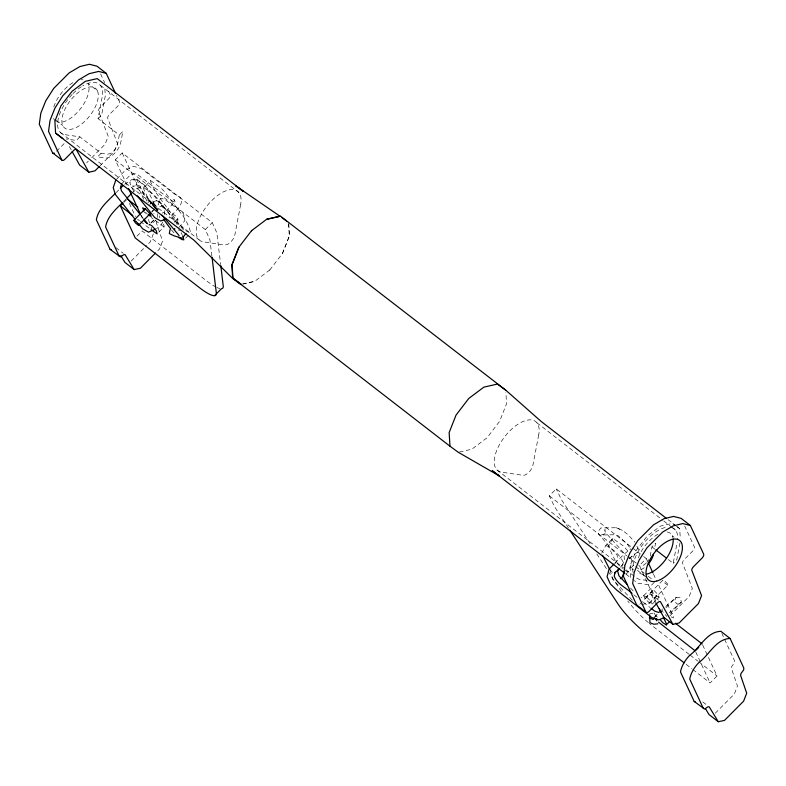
<?xml version="1.0" encoding="UTF-8"?>
<svg xmlns="http://www.w3.org/2000/svg" width="786" height="786" viewBox="0 0 786 786"><rect width="100%" height="100%" fill="white"/><g stroke="black" fill="none" stroke-linecap="round" stroke-linejoin="round"><path stroke-width="0.59" stroke-dasharray="3.93 2.95" d="M157.524 217.457L157.564 213.802M164.559 214.598L164.608 209.882L159.047 201.344L155.559 200.725L152.641 203.771L156.974 210.422M159.558 217.722L159.686 215.865M601.693 553.236L605.839 545.386L612.766 538.42L623.21 545.828L627.808 550.947M156.797 221.544L156.502 223.273L162.584 241.007L159.489 249.034L156.306 252.227M72.165 94.428A31.008 15.229 -52.3 0 0 65.012 134.681L79.887 136.843L101.129 153.28L107.535 154.213L110.335 153.594A8.391 4.127 -52.3 0 0 117.556 144.143L119.295 135.025L98.053 118.578L102.092 97.405A31.008 15.229 -52.3 0 0 82.677 85.89M650.209 556.007L651.948 546.879L655.534 543.273L654.483 548.825M668.365 559.583L673.189 563.326L677.227 542.153M679.978 542.92L676.775 559.711L673.189 563.326M159.047 201.344L158.291 204.782L154.331 206.286L152.641 203.771M150.607 180.485L150.352 181.379L156.07 192.835L178.314 222.919C181.851 226.732 185.398 231.899 190.782 232.902C189.269 226.938 186.41 220.945 182.853 215.806L164.117 191.145L160.757 187.874L150.607 180.485L143.425 188.345L147.581 197.296L155.599 208.536M158.821 232.135L164.009 226.918L164.264 226.014L161.739 221.799M626.078 574.134L628.672 571.52L632.288 561.45L630.117 555.928M153.349 233.864L150.254 241.882L145.469 246.676M282.42 253.456L289.277 236.006L288.521 223.548M654.984 616.705L657.175 614.121M662.372 608.904L661.91 609.749L662.962 612.029L666.872 616.499M621.638 565.841L624.467 560.89L623.848 552.951L608.128 535.453L604.965 531.365L604.955 529.518L604.935 533.851L600.809 534.981L615.644 534.726L618.297 535.846L627.444 544.236L631.679 550.672M612.766 538.42L608.737 545.455L608.934 547.243C612.353 554.936 615.487 563.297 622.541 568.465M162.82 221.996L161.13 224.678L156.532 228.746M269.706 270.109L282.665 253.21L289.533 235.751L288.698 222.163M614.957 563.533L617.521 559.524L617.187 555.26L598.284 533.841L598.274 531.346L600.838 527.976L616.175 527.72L622.728 530.471L628.034 534.735L634.96 542.202M174.217 222.251L178.029 217.84L177.833 220.473L177.115 217.015L161.012 205.608L163.517 205.117L156.306 208.162M178.913 227.518L184.936 220.561L183.531 213.763L181.085 211.414L164.775 199.546L161.759 198.386L151.315 202.798L149.654 204.478M653.647 618.051L656.398 615.074M665.801 606.35L676.196 597.291L680.519 597.822L681.285 602.105L669.171 614.446M614.721 563.316L624.035 554.189L630.912 548.756M620.419 567.227L623.553 563.994M116.633 179.188L125.731 169.894L133.188 166.426L134.298 166.534L141.185 168.528L175.681 194.908L180.466 197.394L181.782 200.42L180.927 203.957L178.628 208.103L168.951 217.938M121.683 183.816L129.651 175.671L134.209 173.549L137.511 174.512L171.279 200.342L175.789 202.759L173.844 199.33L174.58 201.019L173.028 203.81L164.893 212.073L162.004 213.153M131.134 261.099L144.673 247.472M715.25 713.246L734.37 694.028L737.465 686.011L731.373 668.277L731.678 666.538L734.448 662.706L734.576 660.849L721.882 633.506M56.504 151.266L64.305 143.435M79.887 136.843L76.291 140.448L66.181 138.975M98.053 118.578L101.64 114.972L105.304 95.774L104.685 86.283M86.617 162.84L88.297 161.15M91.657 157.78L105.088 144.28L108.213 136.322L98.407 110.875A3.35 1.641 -52.3 0 1 100.077 107.466L108.743 98.761A3.35 1.641 -52.3 0 0 110.295 94.811L107.23 88.219M101.129 153.28L97.533 156.895L105.334 158.025A12.9 6.337 -52.3 0 0 114.52 153.427A12.9 6.337 -52.3 0 0 120.769 142.512L122.881 131.409L119.295 135.025M100.048 165.767L114.324 151.423L117.448 143.474L107.643 118.028A3.35 1.641 -52.3 0 1 109.313 114.618L117.979 105.913A3.35 1.641 -52.3 0 0 119.531 101.964L116.466 95.361M127.047 185.241L115.267 159.863L122.194 152.906L212.24 222.605L216.828 232.823L220.669 264.548M115.955 192.747L119.423 189.269M123.461 201.638L126.055 199.025M123.844 202.454L126.438 199.841M147.847 202.68L149.586 200.941L152.474 202.228L156.738 206.463L158.114 209.4L153.791 213.753M150.745 203.977L152.474 202.228M151.757 211.581L156.738 206.463M151.924 211.965L153.594 210.284M136.97 236.203L142.158 230.976L206.541 280.808A33.513 7.192 44.9 0 0 215.59 286.841M151.089 222.664L154.557 219.186M150.814 223.155L155.147 218.803M185.594 238.119L189.053 234.641M211.896 256.02L209.901 239.789L205.313 229.561L212.24 222.605M568.494 528.104L554.405 506.449L549.326 495.838L556.242 488.882L631.767 547.331M633.781 565.144L630.195 568.75L633.536 569.241M655.75 600.848L639.362 565.537L646.288 558.571L641.445 554.828M654.306 582.308L651.427 585.197L637.947 583.232L634.331 580.54M643.675 595.69L650.602 588.724L653.52 590.06L657.784 594.304L659.12 597.213L652.193 604.169L649.265 602.833L645.011 598.598L643.675 595.69L646.593 597.026L650.857 601.261L652.193 604.169M641.74 604.483L650.15 602.921L667.736 585.236L667.471 583.713L664.406 580.648L662.785 580.274L646.691 596.446L641.071 597.498M645.011 598.598L653.52 590.06M639.755 604.287L648.411 595.582A3.35 1.641 -52.3 0 1 651.181 594.53L658.57 600.249M649.265 602.833L657.784 594.304M665.889 607.804L676.196 597.291L674.28 601.241L677.434 604.228L681.285 602.105L669.23 612.785M669.898 615.831L689.204 596.427L692.328 588.468L682.523 563.022A3.35 1.641 -52.3 0 1 684.193 559.612L692.859 550.907A3.35 1.641 -52.3 0 0 694.411 546.958L684.704 526.06M692.83 669.534L710.131 682.926L717.048 675.97L702.704 645.06M629.419 558.463L632.14 556.046L629.743 557.942M152.916 222.664L155.913 220.031M124.65 184.288L131.763 179.572L136.744 179.179L145.98 186.331L156.64 209.302M132.117 192.943L136.548 189.18L140.999 186.724L145.98 186.331M269.952 269.853L254.546 281.476L243.257 284.031M628.947 558.571L638.635 551.261L638.694 549.994L635.491 543.244M242.373 284.031L254.792 281.231M459.407 452.019L471.816 449.219L486.986 437.841L499.7 421.198L506.557 403.739L505.87 392.42M649.767 613.837L652.95 613.168M628.672 571.52L627.218 571.677L624.104 569.811M647.016 580.422L640.148 579.42A31.008 15.229 -52.3 0 1 635.569 577.238L625.882 569.732M605.839 545.386C614.2 549.62 621.864 556.567 624.585 565.871M178.196 229.925L181.438 230.858M616.175 527.72L622.728 530.471M156.188 208.536L158.114 209.4M659.12 597.213L656.192 595.876L651.938 591.632L650.602 588.724M143.681 187.441L153.83 194.83L157.19 198.111L177.371 224.796M164.009 226.918L151.217 217.476M671.106 616.813L673.18 617.953L673.435 617.049L657.558 582.848M655.445 615.86L657.469 617.089M676.009 526.011L672.364 523.368L660.486 526.07L647.202 536.042L636.061 550.622L630.028 565.92L630.716 577.848L633.428 579.872M676.923 526.669L679.664 528.654L680.283 538.145M667.736 585.236L664.848 583.104L662.785 580.274M668.041 519.654L675.793 525.657M676.756 526.404L679.664 528.654M536.917 422.799L662.853 520.273M663.816 521.02L671.568 527.023M672.541 527.77L675.439 530.019M100.254 85.222L238.787 192.442M97.395 90.763A25.132 12.34 -52.3 0 0 66.515 106.287A25.132 12.34 -52.3 0 0 76.34 127.45A25.132 12.34 -52.3 0 0 97.395 90.763L88.16 83.611A25.132 12.34 -52.3 0 1 79.455 110.011A25.132 12.34 -52.3 0 1 56.533 121.565M672.276 535.757L674.123 537.192M651.948 546.879L654.846 549.129M632.74 548.088L640.482 554.081M115.267 159.863L205.313 229.561M549.326 495.838L626.776 555.79M627.749 556.547L639.362 565.537M635.707 566.637L644.402 573.367M648.263 576.354L652.125 579.341M55.384 119.855L62.772 125.573M645.964 577.003L637.652 570.567A25.132 12.34 -52.3 0 0 644.648 574.409M497.047 470.008L624.919 568.985M60.463 132.51L198.996 239.74M625.872 574.104L630.716 577.848M142.61 210.815L147.395 214.519M137.599 219.265L139.505 220.738M140.468 221.485L150.028 228.883M689.184 654.394L652.675 626.137A33.513 7.192 44.9 0 1 649.275 623.396M690.147 655.141L697.83 661.095M698.793 661.832L717.048 675.97M686.109 664.337L691.867 668.798M115.925 247.629L123.314 253.347M702.802 701.918L707.42 705.494M633.899 594.845L637.682 597.812M643.361 602.253L649.973 607.44M155.225 208.103L150.951 203.869L149.586 200.941M145.734 212.525L147.444 214.224M630.51 588.056L634.636 592.418M632.357 600.209L612.716 579.4L610.054 569.899M609.749 569.516L613.286 573.407M158.045 210.668C149.615 202.591 143.632 190.585 132.343 186.056L136.45 186.046L135.791 186.37L136.803 182.313L139.427 187.412L157.77 210.275M171.387 229.885L174.708 233.737M140.891 215.325L143.121 218.125M183.56 229.964L149.595 190.762L144.172 185.299L137.756 180.554L134.327 179.316L129.67 182.578L133.679 191.253M590.09 543.637L561.332 499.483L556.242 488.882M596.761 553.855L607.431 570.214M608.099 571.235L621.431 591.691M654.001 612.942L656.153 616.44M651.181 594.53L655.17 601.752M69.345 146.51L71.624 150.637M695.787 652.026L710.131 682.926M646.288 558.571L647.31 560.782M653.461 574.026L657.047 581.748M181.153 232.646L182.165 234.827M100.588 73.913L104.676 82.717M136.744 179.179L146.894 201.059M122.194 152.906L143.7 199.241M140.871 215.03L142.413 218.341M129.356 203.387L135.506 216.631M148.407 219.451L149.546 222.782M151.069 227.213L151.826 229.433M72.98 93.603A31.008 15.229 -52.3 0 1 81.606 86.539M219.992 288.57A33.513 7.192 44.9 0 1 216.818 287.45M55.59 120.995A25.132 12.34 -52.3 0 1 53.536 118.421M53.812 106.896A25.132 12.34 -52.3 0 1 73.688 82.216M81.164 79.769A25.132 12.34 -52.3 0 1 83.011 79.838M648.391 622.65A33.513 7.192 44.9 0 1 627.778 601.054M648.794 559.612A8.391 4.127 -52.3 0 1 646.898 562.275M646.18 563.051A8.391 4.127 -52.3 0 1 640.187 566.077M671.244 527.377A31.008 15.229 -52.3 0 1 677.591 539.648M633.094 572.483A31.008 15.229 -52.3 0 1 642.987 544.236A31.008 15.229 -52.3 0 1 667.854 527.101M644.284 567.747A12.9 6.337 -52.3 0 1 637.986 569.889M667.127 531.984A25.132 12.34 -52.3 0 1 672.924 537.742M638.291 557.952A25.132 12.34 -52.3 0 1 658.707 533.881M240.624 204.635L234.837 234.926A8.391 4.127 -52.3 0 1 227.616 244.377L224.816 244.996L203.545 241.901A31.008 15.229 -52.3 0 1 211.611 200.715A31.008 15.229 -52.3 0 1 240.624 204.635M538.695 434.923L532.918 465.214L531.513 468.829A8.391 4.127 -52.3 0 1 522.896 475.294L501.625 472.199A31.008 15.229 -52.3 0 1 509.692 431.013A31.008 15.229 -52.3 0 1 538.705 434.923"/><path stroke-width="1.18" d="M657.843 623.809L653.893 624.241L649.963 622.777L649.649 614.848M170.081 229.502L169.314 233.57L174.237 235.908L182.303 238.246M133.836 220.365L135.477 222.949L138.532 225.425L138.788 224.383L135.89 221.249L133.836 220.365L145.489 208.654M660.554 620.095L662.844 622.748L666.253 624.909L666.508 624.015L663.433 617.393M115.807 180.033L113.233 187.589L115.306 194.437L135.025 219.215M121.683 183.816L120.464 187.422L121.555 191.037L140.144 214.391M624.153 571.766L621.755 578.476L620.292 578.643M238.983 247.158L232.116 264.617L232.951 278.205L449.975 446.193L458.277 452.274L499.424 476.002L492.193 470.627L624.909 573.348M149.085 224.894L149.36 224.413L150.833 225.14M183.423 236.802L185.958 233.481M251.697 230.514L238.728 247.413L231.87 264.872L232.695 278.46L240.997 284.542M619.633 568.416L617.619 571L618.975 575.833L627.218 584.558M654.699 617.973L653.245 619.496L649.295 617.894M613.915 564.152L609.052 569.162L607.067 576.816L610.241 583.841L616.794 590.139L651.751 617.521L658.815 619.908L664.258 617.521M618.847 568.848L614.927 572.896L615.222 572.129L614.2 576.059C617.089 584.244 626.167 587.682 632.013 593.361M99.213 166.612L95.018 170.827L88.847 172.222L79.612 165.08L72.194 151.669M115.09 193.621C107.643 201.265 98.319 208.624 96.354 219.785L110.06 249.309L120.513 256.963L123.952 254.566L125.161 254.782L134.17 269.578L140.37 268.252L155.5 253.023M120.287 188.404L122.881 185.791M122.596 202.513C115.562 209.498 107.387 216.631 105.589 226.928L119.295 256.462M126.929 198.16L131.252 193.808M212.043 257.209L216.317 292.962A33.513 7.192 44.9 0 1 199.615 287.774L135.231 237.942L120.376 205.932L122.98 203.319M150.028 213.33L148.299 215.069L151.187 216.366L149.821 213.428L145.548 209.194L142.659 207.897L144.035 210.835M138.532 225.425L150.244 213.645M214.598 295.644L221.524 288.678A33.513 7.192 44.9 0 0 223.234 285.996L220.817 265.737M666.253 624.909L669.721 621.431M696.131 650.051L698.734 647.438M251.441 230.77L266.857 219.137L280.405 216.081L505.732 390.151L541.132 421.424L666.106 518.151M661.478 611.105L658.481 612.412L654.709 611.144L650.926 608.177M155.53 229.168L148.485 232.165L142.61 228.736L138.817 223.981M165.875 219.088L160.747 220.994L154.803 217.693L137.226 195.793M266.601 219.392L280.15 216.337L235.751 185.85L243.051 191.136L97.228 78.62L85.35 81.322L72.066 91.294L60.925 105.874L54.892 121.172L55.58 133.109L194.113 240.329L232.695 278.46M672.963 624.369L679.133 622.974L698.43 603.569L701.564 595.621L691.759 570.174A3.35 1.641 -52.3 0 1 693.429 566.765L702.085 558.06A3.35 1.641 -52.3 0 0 703.647 554.11L690.363 525.51L681.128 518.357L673.543 516.422L664.032 518.691L653.49 524.861L637.77 540.621L629.841 553.049L624.949 565.272L623.416 576.374L636.689 604.974L645.925 612.127A3.35 1.641 -52.3 0 0 648.99 611.429L657.646 602.724A3.35 1.641 -52.3 0 1 660.417 601.673L672.963 624.369L663.728 617.216L655.74 602.783M718.286 721.725L724.486 720.398L743.605 701.181L746.7 693.154L740.608 675.42L740.913 673.69L743.684 669.849L743.811 668.002L730.106 638.468L720.87 631.315C706.742 631.757 699.962 647.929 689.705 655.318C685.235 659.965 681.727 665.516 680.48 671.912L694.185 701.446L704.639 709.09L708.068 706.712L709.267 706.928L718.286 721.725L709.051 714.572L705.445 708.658M730.106 638.468C715.977 638.91 709.198 655.082 698.941 662.47C694.47 667.118 690.963 672.669 689.715 679.065L703.421 708.599M115.444 93.161L106.248 73.363L98.663 71.428L89.152 73.697L78.61 79.867L62.89 95.627L54.971 108.055L50.068 120.278L48.535 131.38L61.809 159.98A3.35 1.641 -52.3 0 0 64.874 159.283L73.53 150.578A3.35 1.641 -52.3 0 1 76.301 149.536L88.847 172.222M690.363 525.51L682.779 523.574L673.268 525.844L662.726 532.014L647.006 547.773L639.077 560.202L634.184 572.424L632.651 583.526L645.925 612.127M110.06 249.309L111.278 249.81M694.185 701.446L695.404 701.947M174.463 228.647L174.954 228.981M178.619 237.313L181.988 239.563L183.865 239.858L182.666 235.918M281.997 217.683L286.605 221.062M505.732 390.151L497.43 384.069L483.881 387.125L468.721 398.502L456.008 415.146L449.15 432.605L449.975 446.193M232.951 278.205L241.243 284.286M55.58 133.109L62.811 138.493M106.248 73.363L97.022 66.211L89.427 64.275L79.917 66.545L69.158 72.892L53.654 88.474L45.735 100.903L40.833 113.125L39.3 124.227L52.574 152.828L61.809 159.98M655.809 549.876L666.43 558.089M127.303 198.976L137.825 207.121M675.41 623.229L702.193 643.96M120.376 205.932L132.814 215.561M150.991 229.63L157.092 233.874L156.276 230.701L151.57 225.513M695.266 650.916L658.57 622.158M684.184 662.844L645.748 633.094A33.513 7.192 44.9 0 1 617.845 603.756L569.83 530.147M134.17 269.578L124.935 262.426L120.73 255.519M144.251 220.856L147.011 223.47M162.054 215.246L179.129 235.623M143.858 219.058L147.581 223.735M163.498 219.206L170.67 228.913M609.749 569.516L602.508 555.299M655.671 618.985L656.752 620.783L656.457 618.611M648.342 562.992L652.95 572.915M659.336 608.57L660.879 611.881M128.58 188.552L140.36 213.93M54.381 153.083A3.35 1.641 -52.3 0 1 52.574 152.828M653.421 554.376A12.9 6.337 -52.3 0 1 648.961 563.287M637.377 605.475A3.35 1.641 -52.3 0 1 636.689 604.974M673.101 538.901A25.132 12.34 -52.3 0 1 665.211 560.074A25.132 12.34 -52.3 0 1 646.731 574.114M660.456 579.596A25.132 12.34 -52.3 0 0 681.511 542.91A25.132 12.34 -52.3 0 0 650.631 558.433A25.132 12.34 -52.3 0 0 660.456 579.596"/></g></svg>
